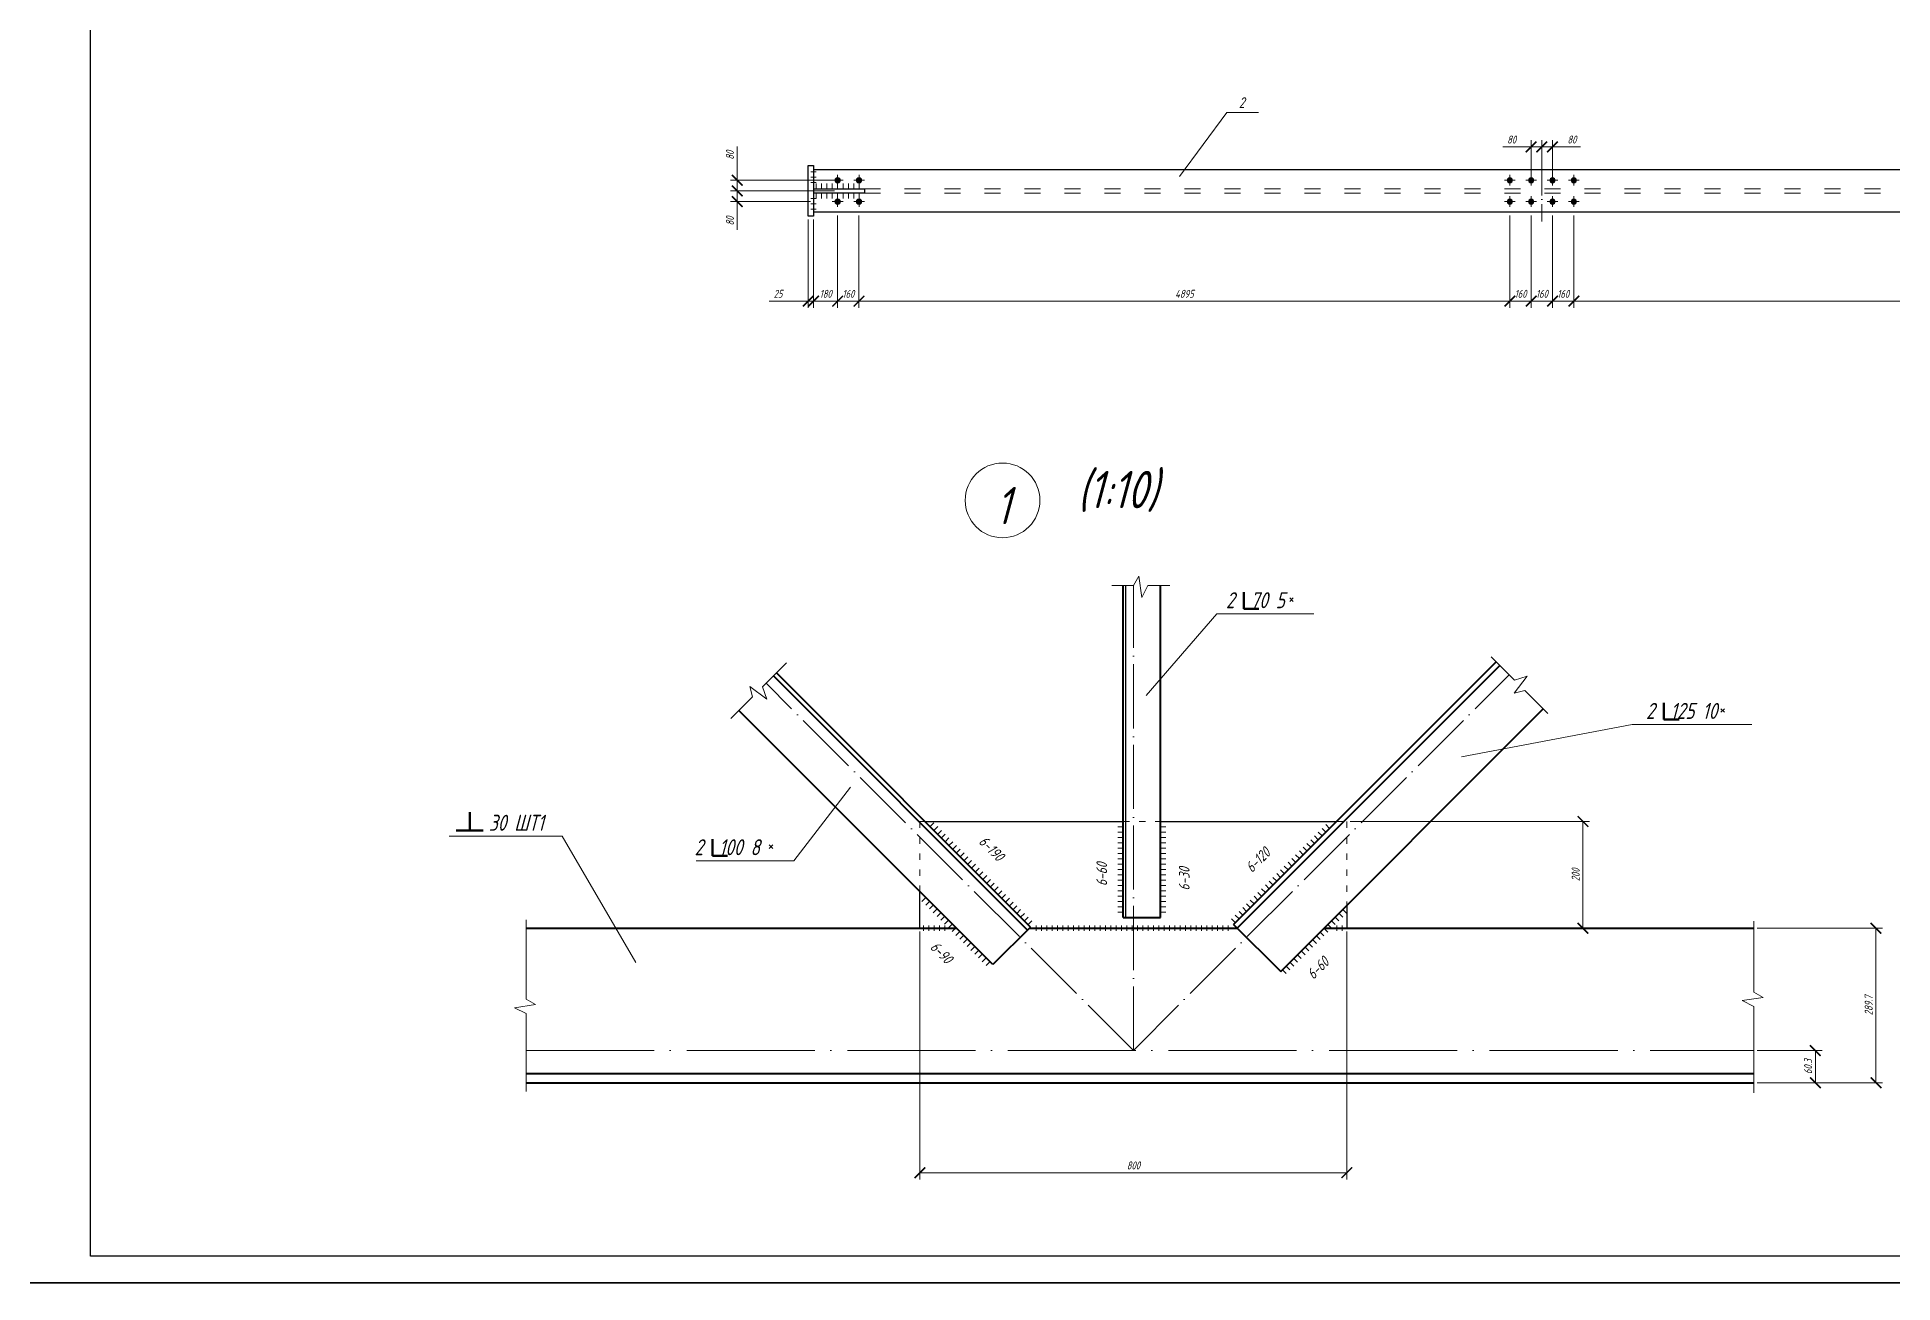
# Model space of a CAD drawing. Header units: millimetres. Extents: x 1665 to 4316, y 443 to 1647.
# Drawn here: x 2516 to 2863.9, y 1053 to 1286.5 of the extents above; entities that cross this region are included whole.
import ezdxf

# ---------------------------------------------------------------- set-up
doc = ezdxf.new("R2010")
doc.units = ezdxf.units.MM
doc.linetypes.add('ACAD_ISO03W100', pattern=[30, 12, -18])
doc.linetypes.add('ACAD_ISO04W100', pattern=[30, 24, -3, 0, -3])
doc.layers.get('0').update_dxf_attribs({"lineweight": 18})
doc.styles.get("Standard").update_dxf_attribs({"font": 'romans.shx', "width": 0.75, "oblique": 15, "height": 1.5})
doc.dimstyles.new('ISO-25', dxfattribs={"dimtxt": 1.5, "dimasz": 2, "dimexe": 1.25, "dimexo": 0.625, "dimtad": 1, "dimtxsty": 'Standard', "dimblk": 'ARCHTICK', "dimcen": 2.5, "dimadec": 0, "dimazin": 0, "dimtfac": 1, "dimtmove": 0, "dimatfit": 3, "dimldrblk": 'NONE', "dimfxl": 1, "dimlwd": 18, "dimlwe": 18, "dimarcsym": 0})

# ---------------------------------------------------------------- blocks, each defined once
blk = doc.blocks.new('_ArchTick')
at = {"color": 0, "linetype": 'ByBlock', "const_width": 0.15}
blk.add_lwpolyline([(-0.5, -0.5), (0.5, 0.5)], dxfattribs=at)
blk = doc.blocks.new('*D136')
at = {"color": 0, "lineweight": 18, "transparency": 16777216}
for p, q in [((2661.58, 1252.26), (2661.58, 1235.73)), ((2666.08, 1247.66), (2666.08, 1235.73)), ((2661.58, 1236.98), (2666.08, 1236.98))]:
    blk.add_line(p, q, dxfattribs=at)
at = {"layer": 'Defpoints', "color": 0, "transparency": 16777216}
for p in [(2661.58, 1252.88), (2666.08, 1248.28), (2666.08, 1236.98)]:
    blk.add_point(p, dxfattribs=at)
at = {"color": 0, "lineweight": 18, "transparency": 16777216, "xscale": 2, "yscale": 2, "zscale": 2, "rotation": 180}
blk.add_blockref('_ArchTick', (2661.58, 1236.98), dxfattribs=at)
at = {"color": 0, "lineweight": 18, "transparency": 16777216, "xscale": 2, "yscale": 2, "zscale": 2}
blk.add_blockref('_ArchTick', (2666.08, 1236.98), dxfattribs=at)
at = {"color": 0, "transparency": 16777216, "insert": (2663.83, 1238.35), "char_height": 1.5, "attachment_point": 5}
blk.add_mtext('180', dxfattribs=at)
blk = doc.blocks.new('_None')
blk = doc.blocks.new('*D137')
at = {"color": 0, "lineweight": 18, "transparency": 16777216}
for p, q in [((2660.58, 1252.26), (2660.58, 1235.73)), ((2661.58, 1246.91), (2661.58, 1235.73)), ((2660.58, 1236.98), (2653.21, 1236.98)), ((2661.58, 1236.98), (2660.58, 1236.98)), ((2661.58, 1236.98), (2663.58, 1236.98))]:
    blk.add_line(p, q, dxfattribs=at)
at = {"layer": 'Defpoints', "color": 0, "transparency": 16777216}
for p in [(2660.58, 1252.88), (2661.58, 1247.53), (2660.58, 1236.98)]:
    blk.add_point(p, dxfattribs=at)
at = {"color": 0, "lineweight": 18, "transparency": 16777216, "xscale": 2, "yscale": 2, "zscale": 2}
blk.add_blockref('_ArchTick', (2660.58, 1236.98), dxfattribs=at)
at = {"color": 0, "lineweight": 18, "transparency": 16777216, "xscale": 2, "yscale": 2, "zscale": 2, "rotation": 180}
blk.add_blockref('_ArchTick', (2661.58, 1236.98), dxfattribs=at)
at = {"color": 0, "transparency": 16777216, "insert": (2654.9, 1238.35), "char_height": 1.5, "attachment_point": 5}
blk.add_mtext('25', dxfattribs=at)
blk = doc.blocks.new('*D138')
at = {"color": 0, "lineweight": 18, "transparency": 16777216}
for p, q in [((2666.08, 1253.01), (2666.08, 1235.73)), ((2670.08, 1253.01), (2670.08, 1235.73)), ((2666.08, 1236.98), (2670.08, 1236.98))]:
    blk.add_line(p, q, dxfattribs=at)
at = {"layer": 'Defpoints', "color": 0, "transparency": 16777216}
for p in [(2666.08, 1253.63), (2670.08, 1253.63), (2670.08, 1236.98)]:
    blk.add_point(p, dxfattribs=at)
at = {"color": 0, "lineweight": 18, "transparency": 16777216, "xscale": 2, "yscale": 2, "zscale": 2, "rotation": 180}
blk.add_blockref('_ArchTick', (2666.08, 1236.98), dxfattribs=at)
at = {"color": 0, "lineweight": 18, "transparency": 16777216, "xscale": 2, "yscale": 2, "zscale": 2}
blk.add_blockref('_ArchTick', (2670.08, 1236.98), dxfattribs=at)
at = {"color": 0, "transparency": 16777216, "insert": (2668.08, 1238.35), "char_height": 1.5, "attachment_point": 5}
blk.add_mtext('160', dxfattribs=at)
blk = doc.blocks.new('*D139')
at = {"color": 0, "lineweight": 18, "transparency": 16777216}
for p, q in [((2670.08, 1247.66), (2670.08, 1235.73)), ((2792.08, 1247.66), (2792.08, 1235.73)), ((2670.08, 1236.98), (2792.08, 1236.98))]:
    blk.add_line(p, q, dxfattribs=at)
at = {"layer": 'Defpoints', "color": 0, "transparency": 16777216}
for p in [(2670.08, 1248.28), (2792.08, 1248.28), (2792.08, 1236.98)]:
    blk.add_point(p, dxfattribs=at)
at = {"color": 0, "lineweight": 18, "transparency": 16777216, "xscale": 2, "yscale": 2, "zscale": 2, "rotation": 180}
blk.add_blockref('_ArchTick', (2670.08, 1236.98), dxfattribs=at)
at = {"color": 0, "lineweight": 18, "transparency": 16777216, "xscale": 2, "yscale": 2, "zscale": 2}
blk.add_blockref('_ArchTick', (2792.08, 1236.98), dxfattribs=at)
at = {"color": 0, "transparency": 16777216, "insert": (2731.08, 1238.35), "char_height": 1.5, "attachment_point": 5}
blk.add_mtext('4895', dxfattribs=at)
blk = doc.blocks.new('*D140')
at = {"color": 0, "lineweight": 18, "transparency": 16777216}
for p, q in [((2792.08, 1253.01), (2792.08, 1235.73)), ((2796.08, 1253.01), (2796.08, 1235.73)), ((2792.08, 1236.98), (2796.08, 1236.98))]:
    blk.add_line(p, q, dxfattribs=at)
at = {"layer": 'Defpoints', "color": 0, "transparency": 16777216}
for p in [(2792.08, 1253.63), (2796.08, 1253.63), (2796.08, 1236.98)]:
    blk.add_point(p, dxfattribs=at)
at = {"color": 0, "lineweight": 18, "transparency": 16777216, "xscale": 2, "yscale": 2, "zscale": 2, "rotation": 180}
blk.add_blockref('_ArchTick', (2792.08, 1236.98), dxfattribs=at)
at = {"color": 0, "lineweight": 18, "transparency": 16777216, "xscale": 2, "yscale": 2, "zscale": 2}
blk.add_blockref('_ArchTick', (2796.08, 1236.98), dxfattribs=at)
at = {"color": 0, "transparency": 16777216, "insert": (2794.08, 1238.35), "char_height": 1.5, "attachment_point": 5}
blk.add_mtext('160', dxfattribs=at)
blk = doc.blocks.new('*D141')
at = {"color": 0, "lineweight": 18, "transparency": 16777216}
for p, q in [((2796.08, 1253.01), (2796.08, 1235.73)), ((2800.08, 1253.01), (2800.08, 1235.73)), ((2796.08, 1236.98), (2800.08, 1236.98))]:
    blk.add_line(p, q, dxfattribs=at)
at = {"layer": 'Defpoints', "color": 0, "transparency": 16777216}
for p in [(2796.08, 1253.63), (2800.08, 1253.63), (2800.08, 1236.98)]:
    blk.add_point(p, dxfattribs=at)
at = {"color": 0, "lineweight": 18, "transparency": 16777216, "xscale": 2, "yscale": 2, "zscale": 2, "rotation": 180}
blk.add_blockref('_ArchTick', (2796.08, 1236.98), dxfattribs=at)
at = {"color": 0, "lineweight": 18, "transparency": 16777216, "xscale": 2, "yscale": 2, "zscale": 2}
blk.add_blockref('_ArchTick', (2800.08, 1236.98), dxfattribs=at)
at = {"color": 0, "transparency": 16777216, "insert": (2798.08, 1238.35), "char_height": 1.5, "attachment_point": 5}
blk.add_mtext('160', dxfattribs=at)
blk = doc.blocks.new('*D142')
at = {"color": 0, "lineweight": 18, "transparency": 16777216}
for p, q in [((2800.08, 1253.01), (2800.08, 1235.73)), ((2804.08, 1253.01), (2804.08, 1235.73)), ((2800.08, 1236.98), (2804.08, 1236.98))]:
    blk.add_line(p, q, dxfattribs=at)
at = {"layer": 'Defpoints', "color": 0, "transparency": 16777216}
for p in [(2800.08, 1253.63), (2804.08, 1253.63), (2804.08, 1236.98)]:
    blk.add_point(p, dxfattribs=at)
at = {"color": 0, "lineweight": 18, "transparency": 16777216, "xscale": 2, "yscale": 2, "zscale": 2, "rotation": 180}
blk.add_blockref('_ArchTick', (2800.08, 1236.98), dxfattribs=at)
at = {"color": 0, "lineweight": 18, "transparency": 16777216, "xscale": 2, "yscale": 2, "zscale": 2}
blk.add_blockref('_ArchTick', (2804.08, 1236.98), dxfattribs=at)
at = {"color": 0, "transparency": 16777216, "insert": (2802.08, 1238.35), "char_height": 1.5, "attachment_point": 5}
blk.add_mtext('160', dxfattribs=at)
blk = doc.blocks.new('*D143')
at = {"color": 0, "lineweight": 18, "transparency": 16777216}
for p, q in [((2804.08, 1247.66), (2804.08, 1235.73)), ((2942.08, 1247.66), (2942.08, 1235.73)), ((2804.08, 1236.98), (2942.08, 1236.98))]:
    blk.add_line(p, q, dxfattribs=at)
at = {"layer": 'Defpoints', "color": 0, "transparency": 16777216}
for p in [(2804.08, 1248.28), (2942.08, 1248.28), (2942.08, 1236.98)]:
    blk.add_point(p, dxfattribs=at)
at = {"color": 0, "lineweight": 18, "transparency": 16777216, "xscale": 2, "yscale": 2, "zscale": 2, "rotation": 180}
blk.add_blockref('_ArchTick', (2804.08, 1236.98), dxfattribs=at)
at = {"color": 0, "lineweight": 18, "transparency": 16777216, "xscale": 2, "yscale": 2, "zscale": 2}
blk.add_blockref('_ArchTick', (2942.08, 1236.98), dxfattribs=at)
at = {"color": 0, "transparency": 16777216, "insert": (2873.08, 1238.35), "char_height": 1.5, "attachment_point": 5}
blk.add_mtext('5520', dxfattribs=at)
blk = doc.blocks.new('*D155')
at = {"color": 0, "lineweight": 18, "transparency": 16777216}
for p, q in [((2647.25, 1259.63), (2647.25, 1265.97)), ((2665.46, 1259.63), (2646, 1259.63)), ((2647.25, 1257.63), (2647.25, 1259.63)), ((2665.46, 1257.63), (2646, 1257.63))]:
    blk.add_line(p, q, dxfattribs=at)
at = {"layer": 'Defpoints', "color": 0, "transparency": 16777216}
for p in [(2666.08, 1259.63), (2647.25, 1257.63), (2666.08, 1257.63)]:
    blk.add_point(p, dxfattribs=at)
at = {"color": 0, "lineweight": 18, "transparency": 16777216, "xscale": 2, "yscale": 2, "zscale": 2}
for p, rotation in [((2647.25, 1259.63), 90), ((2647.25, 1257.63), 270)]:
    blk.add_blockref('_ArchTick', p, dxfattribs=dict(at, rotation=rotation))
at = {"color": 0, "transparency": 16777216, "insert": (2645.88, 1264.34), "char_height": 1.5, "attachment_point": 5, "rotation": 90}
blk.add_mtext('80', dxfattribs=at)
blk = doc.blocks.new('*D156')
at = {"color": 0, "lineweight": 18, "transparency": 16777216}
for p, q in [((2660.96, 1257.63), (2646, 1257.63)), ((2647.25, 1257.63), (2647.25, 1255.63)), ((2660.96, 1255.63), (2646, 1255.63)), ((2647.25, 1255.63), (2647.25, 1250.37))]:
    blk.add_line(p, q, dxfattribs=at)
at = {"layer": 'Defpoints', "color": 0, "transparency": 16777216}
for p in [(2661.58, 1257.63), (2647.25, 1255.63), (2661.58, 1255.63)]:
    blk.add_point(p, dxfattribs=at)
at = {"color": 0, "lineweight": 18, "transparency": 16777216, "xscale": 2, "yscale": 2, "zscale": 2}
for p, rotation in [((2647.25, 1257.63), 90), ((2647.25, 1255.63), 270)]:
    blk.add_blockref('_ArchTick', p, dxfattribs=dict(at, rotation=rotation))
at = {"color": 0, "transparency": 16777216, "insert": (2645.88, 1252), "char_height": 1.5, "attachment_point": 5, "rotation": 90}
blk.add_mtext('80', dxfattribs=at)
blk = doc.blocks.new('*D159')
at = {"color": 0, "lineweight": 18, "transparency": 16777216}
for p, q in [((2796.08, 1260.26), (2796.08, 1267.14)), ((2798.08, 1260.26), (2798.08, 1267.14)), ((2796.08, 1265.89), (2790.79, 1265.89)), ((2798.08, 1265.89), (2796.08, 1265.89))]:
    blk.add_line(p, q, dxfattribs=at)
at = {"layer": 'Defpoints', "color": 0, "transparency": 16777216}
for p in [(2798.08, 1265.89), (2796.08, 1259.63), (2798.08, 1259.63)]:
    blk.add_point(p, dxfattribs=at)
at = {"color": 0, "lineweight": 18, "transparency": 16777216, "xscale": 2, "yscale": 2, "zscale": 2, "rotation": 180}
blk.add_blockref('_ArchTick', (2796.08, 1265.89), dxfattribs=at)
at = {"color": 0, "lineweight": 18, "transparency": 16777216, "xscale": 2, "yscale": 2, "zscale": 2}
blk.add_blockref('_ArchTick', (2798.08, 1265.89), dxfattribs=at)
at = {"color": 0, "transparency": 16777216, "insert": (2792.42, 1267.27), "char_height": 1.5, "attachment_point": 5}
blk.add_mtext('80', dxfattribs=at)
blk = doc.blocks.new('*D160')
at = {"color": 0, "lineweight": 18, "transparency": 16777216}
for p, q in [((2798.08, 1260.28), (2798.08, 1267.14)), ((2800.08, 1260.28), (2800.08, 1267.14)), ((2798.08, 1265.89), (2800.08, 1265.89)), ((2800.08, 1265.89), (2805.35, 1265.89))]:
    blk.add_line(p, q, dxfattribs=at)
at = {"layer": 'Defpoints', "color": 0, "transparency": 16777216}
for p in [(2800.08, 1265.89), (2798.08, 1259.65), (2800.08, 1259.65)]:
    blk.add_point(p, dxfattribs=at)
at = {"color": 0, "lineweight": 18, "transparency": 16777216, "xscale": 2, "yscale": 2, "zscale": 2, "rotation": 180}
blk.add_blockref('_ArchTick', (2798.08, 1265.89), dxfattribs=at)
at = {"color": 0, "lineweight": 18, "transparency": 16777216, "xscale": 2, "yscale": 2, "zscale": 2}
blk.add_blockref('_ArchTick', (2800.08, 1265.89), dxfattribs=at)
at = {"color": 0, "transparency": 16777216, "insert": (2803.71, 1267.27), "char_height": 1.5, "attachment_point": 5}
blk.add_mtext('80', dxfattribs=at)
blk = doc.blocks.new('*D202')
at = {"color": 0, "lineweight": 18, "transparency": 16777216}
for p, q in [((2838.44, 1096.5), (2850.6, 1096.5)), ((2849.35, 1096.5), (2849.35, 1090.47)), ((2838.44, 1090.47), (2850.6, 1090.47))]:
    blk.add_line(p, q, dxfattribs=at)
at = {"layer": 'Defpoints', "color": 0, "transparency": 16777216}
for p in [(2837.81, 1096.5), (2837.81, 1090.47), (2849.35, 1090.47)]:
    blk.add_point(p, dxfattribs=at)
at = {"color": 0, "lineweight": 18, "transparency": 16777216, "xscale": 2, "yscale": 2, "zscale": 2}
for p, rotation in [((2849.35, 1096.5), 90), ((2849.35, 1090.47), 270)]:
    blk.add_blockref('_ArchTick', p, dxfattribs=dict(at, rotation=rotation))
at = {"color": 0, "transparency": 16777216, "insert": (2847.98, 1093.49), "char_height": 1.5, "attachment_point": 5, "rotation": 90}
blk.add_mtext('60.3', dxfattribs=at)
blk = doc.blocks.new('*D203')
at = {"color": 0, "lineweight": 18, "transparency": 16777216}
for p, q in [((2838.44, 1119.44), (2861.96, 1119.44)), ((2860.71, 1119.44), (2860.71, 1090.47)), ((2838.44, 1090.47), (2861.96, 1090.47))]:
    blk.add_line(p, q, dxfattribs=at)
at = {"layer": 'Defpoints', "color": 0, "transparency": 16777216}
for p in [(2837.81, 1119.44), (2837.81, 1090.47), (2860.71, 1090.47)]:
    blk.add_point(p, dxfattribs=at)
at = {"color": 0, "lineweight": 18, "transparency": 16777216, "xscale": 2, "yscale": 2, "zscale": 2}
for p, rotation in [((2860.71, 1119.44), 90), ((2860.71, 1090.47), 270)]:
    blk.add_blockref('_ArchTick', p, dxfattribs=dict(at, rotation=rotation))
at = {"color": 0, "transparency": 16777216, "insert": (2859.34, 1104.96), "char_height": 1.5, "attachment_point": 5, "rotation": 90}
blk.add_mtext('289.7', dxfattribs=at)
blk = doc.blocks.new('*D206')
at = {"color": 0, "lineweight": 18, "transparency": 16777216}
for p, q in [((2681.51, 1118.82), (2681.51, 1072.35)), ((2761.51, 1118.82), (2761.51, 1072.35)), ((2681.51, 1073.6), (2761.51, 1073.6))]:
    blk.add_line(p, q, dxfattribs=at)
at = {"layer": 'Defpoints', "color": 0, "transparency": 16777216}
for p in [(2681.51, 1119.44), (2761.51, 1119.44), (2761.51, 1073.6)]:
    blk.add_point(p, dxfattribs=at)
at = {"color": 0, "lineweight": 18, "transparency": 16777216, "xscale": 2, "yscale": 2, "zscale": 2, "rotation": 180}
blk.add_blockref('_ArchTick', (2681.51, 1073.6), dxfattribs=at)
at = {"color": 0, "lineweight": 18, "transparency": 16777216, "xscale": 2, "yscale": 2, "zscale": 2}
blk.add_blockref('_ArchTick', (2761.51, 1073.6), dxfattribs=at)
at = {"color": 0, "transparency": 16777216, "insert": (2721.51, 1074.97), "char_height": 1.5, "attachment_point": 5}
blk.add_mtext('800', dxfattribs=at)
blk = doc.blocks.new('*D207')
at = {"color": 0, "lineweight": 18, "transparency": 16777216}
for p, q in [((2762.13, 1139.44), (2807.04, 1139.44)), ((2805.79, 1139.44), (2805.79, 1119.44)), ((2762.13, 1119.44), (2807.04, 1119.44))]:
    blk.add_line(p, q, dxfattribs=at)
at = {"layer": 'Defpoints', "color": 0, "transparency": 16777216}
for p in [(2761.51, 1139.44), (2761.51, 1119.44), (2805.79, 1119.44)]:
    blk.add_point(p, dxfattribs=at)
at = {"color": 0, "lineweight": 18, "transparency": 16777216, "xscale": 2, "yscale": 2, "zscale": 2}
for p, rotation in [((2805.79, 1139.44), 90), ((2805.79, 1119.44), 270)]:
    blk.add_blockref('_ArchTick', p, dxfattribs=dict(at, rotation=rotation))
at = {"color": 0, "transparency": 16777216, "insert": (2804.42, 1129.44), "char_height": 1.5, "attachment_point": 5, "rotation": 90}
blk.add_mtext('200', dxfattribs=at)

msp = doc.modelspace()

# ---------------------------------------------------------------- hatches: boundary and pattern name
h = msp.add_hatch(color=256)
h.dxf.hatch_style = 1
h.paths.add_polyline_path([(2666.081, 1260.133), (2666.081, 1259.633), (2666.581, 1259.633, 0.4142136)])
h.paths.add_polyline_path([(2666.581, 1259.633), (2666.081, 1259.633), (2666.081, 1259.133, 0.4142136)])
h.paths.add_polyline_path([(2666.081, 1260.133, 0.4142136), (2665.581, 1259.633, 0.4142136), (2666.081, 1259.133), (2666.081, 1259.633)])
h = msp.add_hatch(color=256)
h.dxf.hatch_style = 1
h.paths.add_polyline_path([(2670.081, 1260.133), (2670.081, 1259.633), (2670.581, 1259.633, 0.4142136)])
h.paths.add_polyline_path([(2670.581, 1259.633), (2670.081, 1259.633), (2670.081, 1259.133, 0.4142136)])
h.paths.add_polyline_path([(2670.081, 1260.133, 0.4142136), (2669.581, 1259.633, 0.4142136), (2670.081, 1259.133), (2670.081, 1259.633)])
h = msp.add_hatch(color=256)
h.dxf.hatch_style = 1
h.paths.add_polyline_path([(2792.081, 1260.133), (2792.081, 1259.633), (2792.581, 1259.633, 0.4142136)])
h.paths.add_polyline_path([(2792.581, 1259.633), (2792.081, 1259.633), (2792.081, 1259.133, 0.4142136)])
h.paths.add_polyline_path([(2792.081, 1260.133, 0.4142136), (2791.581, 1259.633, 0.4142136), (2792.081, 1259.133), (2792.081, 1259.633)])
h = msp.add_hatch(color=256)
h.dxf.hatch_style = 1
h.paths.add_polyline_path([(2796.081, 1260.133), (2796.081, 1259.633), (2796.581, 1259.633, 0.4142136)])
h.paths.add_polyline_path([(2796.581, 1259.633), (2796.081, 1259.633), (2796.081, 1259.133, 0.4142136)])
h.paths.add_polyline_path([(2796.081, 1260.133, 0.4142136), (2795.581, 1259.633, 0.4142136), (2796.081, 1259.133), (2796.081, 1259.633)])
h = msp.add_hatch(color=256)
h.dxf.hatch_style = 1
h.paths.add_polyline_path([(2800.081, 1260.133), (2800.081, 1259.633), (2800.581, 1259.633, 0.4142136)])
h.paths.add_polyline_path([(2800.581, 1259.633), (2800.081, 1259.633), (2800.081, 1259.133, 0.4142136)])
h.paths.add_polyline_path([(2800.081, 1260.133, 0.4142136), (2799.581, 1259.633, 0.4142136), (2800.081, 1259.133), (2800.081, 1259.633)])
h = msp.add_hatch(color=256)
h.dxf.hatch_style = 1
h.paths.add_polyline_path([(2804.081, 1260.133), (2804.081, 1259.633), (2804.581, 1259.633, 0.4142136)])
h.paths.add_polyline_path([(2804.581, 1259.633), (2804.081, 1259.633), (2804.081, 1259.133, 0.4142136)])
h.paths.add_polyline_path([(2804.081, 1260.133, 0.4142136), (2803.581, 1259.633, 0.4142136), (2804.081, 1259.133), (2804.081, 1259.633)])
h = msp.add_hatch(color=256)
h.dxf.hatch_style = 1
h.paths.add_polyline_path([(2666.081, 1256.133), (2666.081, 1255.633), (2666.581, 1255.633, 0.4142136)])
h.paths.add_polyline_path([(2666.581, 1255.633), (2666.081, 1255.633), (2666.081, 1255.133, 0.4142136)])
h.paths.add_polyline_path([(2666.081, 1256.133, 0.4142136), (2665.581, 1255.633, 0.4142136), (2666.081, 1255.133), (2666.081, 1255.633)])
h = msp.add_hatch(color=256)
h.dxf.hatch_style = 1
h.paths.add_polyline_path([(2670.081, 1256.133), (2670.081, 1255.633), (2670.581, 1255.633, 0.4142136)])
h.paths.add_polyline_path([(2670.581, 1255.633), (2670.081, 1255.633), (2670.081, 1255.133, 0.4142136)])
h.paths.add_polyline_path([(2670.081, 1256.133, 0.4142136), (2669.581, 1255.633, 0.4142136), (2670.081, 1255.133), (2670.081, 1255.633)])
h = msp.add_hatch(color=256)
h.dxf.hatch_style = 1
h.paths.add_polyline_path([(2792.081, 1256.133), (2792.081, 1255.633), (2792.581, 1255.633, 0.4142136)])
h.paths.add_polyline_path([(2792.581, 1255.633), (2792.081, 1255.633), (2792.081, 1255.133, 0.4142136)])
h.paths.add_polyline_path([(2792.081, 1256.133, 0.4142136), (2791.581, 1255.633, 0.4142136), (2792.081, 1255.133), (2792.081, 1255.633)])
h = msp.add_hatch(color=256)
h.dxf.hatch_style = 1
h.paths.add_polyline_path([(2796.081, 1256.133), (2796.081, 1255.633), (2796.581, 1255.633, 0.4142136)])
h.paths.add_polyline_path([(2796.581, 1255.633), (2796.081, 1255.633), (2796.081, 1255.133, 0.4142136)])
h.paths.add_polyline_path([(2796.081, 1256.133, 0.4142136), (2795.581, 1255.633, 0.4142136), (2796.081, 1255.133), (2796.081, 1255.633)])
h = msp.add_hatch(color=256)
h.dxf.hatch_style = 1
h.paths.add_polyline_path([(2800.081, 1256.133), (2800.081, 1255.633), (2800.581, 1255.633, 0.4142136)])
h.paths.add_polyline_path([(2800.581, 1255.633), (2800.081, 1255.633), (2800.081, 1255.133, 0.4142136)])
h.paths.add_polyline_path([(2800.081, 1256.133, 0.4142136), (2799.581, 1255.633, 0.4142136), (2800.081, 1255.133), (2800.081, 1255.633)])
h = msp.add_hatch(color=256)
h.dxf.hatch_style = 1
h.paths.add_polyline_path([(2804.081, 1256.133), (2804.081, 1255.633), (2804.581, 1255.633, 0.4142136)])
h.paths.add_polyline_path([(2804.581, 1255.633), (2804.081, 1255.633), (2804.081, 1255.133, 0.4142136)])
h.paths.add_polyline_path([(2804.081, 1256.133, 0.4142136), (2803.581, 1255.633, 0.4142136), (2804.081, 1255.133), (2804.081, 1255.633)])

# ---------------------------------------------------------------- linework, layer by layer
at = {"lineweight": 30}
for p, q in [((2526.02, 1057.955), (2526.02, 1641.955)), ((2660.581, 1252.883), (2660.581, 1262.383)), ((2660.581, 1262.383), (2661.581, 1262.383)), ((2661.581, 1262.383), (2661.581, 1252.883)), ((2661.581, 1261.633), (3097.081, 1261.633)), ((2661.581, 1258.033), (2671.081, 1258.033)), ((2671.081, 1257.233), (2661.581, 1257.233)), ((2671.081, 1258.033), (2671.081, 1257.233)), ((2661.581, 1252.883), (2660.581, 1252.883)), ((3097.081, 1253.633), (2661.581, 1253.633)), ((2720.11, 1121.444), (2720.11, 1183.662)), ((2682.459, 1139.444), (2719.61, 1139.444)), ((2726.61, 1139.444), (2759.571, 1139.444)), ((2681.51, 1119.444), (2681.51, 1126.251)), ((2761.51, 1123.705), (2761.51, 1119.444)), ((3342.02, 1057.955), (2526.02, 1057.955))]:
    msp.add_line(p, q, dxfattribs=at)
for p, q in [((2730.16, 1260.347), (2739.015, 1272.324)), ((2739.015, 1272.324), (2744.97, 1272.324)), ((2661.081, 1261.236), (2662.081, 1261.236)), ((2661.081, 1260.236), (2662.081, 1260.236)), ((2665.081, 1259.633), (2667.081, 1259.633)), ((2666.081, 1258.633), (2666.081, 1260.633)), ((2669.081, 1259.633), (2671.081, 1259.633)), ((2670.081, 1258.633), (2670.081, 1260.633)), ((2791.081, 1259.633), (2793.081, 1259.633)), ((2792.081, 1258.633), (2792.081, 1260.633)), ((2795.081, 1259.633), (2797.081, 1259.633)), ((2796.081, 1258.633), (2796.081, 1260.633)), ((2799.081, 1259.633), (2801.081, 1259.633)), ((2800.081, 1258.633), (2800.081, 1260.633)), ((2803.081, 1259.633), (2805.081, 1259.633)), ((2804.081, 1258.633), (2804.081, 1260.633)), ((2661.081, 1259.236), (2662.081, 1259.236)), ((2661.081, 1256.236), (2662.081, 1256.236)), ((2662.081, 1258.033), (2662.081, 1259.033)), ((2662.081, 1256.233), (2662.081, 1257.233)), ((2663.081, 1258.033), (2663.081, 1259.033)), ((2663.081, 1256.233), (2663.081, 1257.233)), ((2664.081, 1258.033), (2664.081, 1259.033)), ((2664.081, 1256.233), (2664.081, 1257.233)), ((2665.081, 1258.033), (2665.081, 1259.033)), ((2665.081, 1256.233), (2665.081, 1257.233)), ((2666.081, 1258.033), (2666.081, 1259.033)), ((2666.081, 1256.233), (2666.081, 1257.233)), ((2666.081, 1254.633), (2666.081, 1256.633)), ((2667.081, 1258.033), (2667.081, 1259.033)), ((2667.081, 1256.233), (2667.081, 1257.233)), ((2668.081, 1258.033), (2668.081, 1259.033)), ((2668.081, 1256.233), (2668.081, 1257.233)), ((2669.081, 1258.033), (2669.081, 1259.033)), ((2669.081, 1256.233), (2669.081, 1257.233)), ((2670.081, 1258.033), (2670.081, 1259.033)), ((2670.081, 1256.233), (2670.081, 1257.233)), ((2670.081, 1254.633), (2670.081, 1256.633)), ((2792.081, 1254.633), (2792.081, 1256.633)), ((2796.081, 1254.633), (2796.081, 1256.633)), ((2800.081, 1254.633), (2800.081, 1256.633)), ((2804.081, 1254.633), (2804.081, 1256.633)), ((2661.081, 1255.236), (2662.081, 1255.236)), ((2661.081, 1254.236), (2662.081, 1254.236)), ((2665.081, 1255.633), (2667.081, 1255.633)), ((2669.081, 1255.633), (2671.081, 1255.633)), ((2791.081, 1255.633), (2793.081, 1255.633)), ((2795.081, 1255.633), (2797.081, 1255.633)), ((2799.081, 1255.633), (2801.081, 1255.633)), ((2803.081, 1255.633), (2805.081, 1255.633)), ((2717.481, 1183.662), (2721.51, 1183.662)), ((2721.51, 1183.662), (2722.545, 1185.424)), ((2722.545, 1185.424), (2723.121, 1181.452)), ((2723.121, 1181.452), (2724.219, 1183.662)), ((2724.219, 1183.662), (2728.353, 1183.662)), ((2750.811, 1181.341), (2751.49, 1180.663)), ((2751.49, 1181.341), (2750.811, 1180.663)), ((2723.909, 1163.057), (2737.177, 1178.388)), ((2737.177, 1178.388), (2755.338, 1178.388)), ((2652.016, 1164.712), (2656.492, 1169.188)), ((2792.974, 1165.924), (2788.578, 1170.321)), ((2792.912, 1163.495), (2795.314, 1166.711)), ((2795.314, 1166.711), (2792.974, 1165.924)), ((2646.055, 1158.751), (2650.1, 1162.796)), ((2650.1, 1162.796), (2649.587, 1164.774)), ((2649.587, 1164.774), (2652.802, 1162.372)), ((2652.802, 1162.372), (2652.016, 1164.712)), ((2794.89, 1164.009), (2792.912, 1163.495)), ((2799.222, 1159.676), (2794.89, 1164.009)), ((2831.614, 1160.588), (2832.293, 1159.91)), ((2832.293, 1160.588), (2831.614, 1159.91)), ((2783.026, 1151.591), (2815.022, 1157.635)), ((2815.022, 1157.635), (2837.411, 1157.635)), ((2668.469, 1145.845), (2657.864, 1132.084)), ((2683.411, 1138.487), (2684.118, 1139.194)), ((2684.119, 1137.78), (2684.826, 1138.487)), ((2684.826, 1137.073), (2685.533, 1137.78)), ((2719.608, 1138.444), (2718.608, 1138.444)), ((2727.61, 1138.444), (2726.61, 1138.444)), ((2757.576, 1137.449), (2756.869, 1138.156)), ((2758.284, 1138.156), (2757.576, 1138.863)), ((2614.432, 1136.673), (2593.268, 1136.673)), ((2628.23, 1112.99), (2614.432, 1136.673)), ((2653.264, 1135.037), (2653.943, 1134.359)), ((2653.943, 1135.037), (2653.264, 1134.359)), ((2685.533, 1136.365), (2686.24, 1137.073)), ((2686.24, 1135.659), (2686.947, 1136.366)), ((2686.947, 1134.952), (2687.654, 1135.659)), ((2687.654, 1134.244), (2688.361, 1134.951)), ((2688.361, 1133.537), (2689.068, 1134.244)), ((2719.608, 1137.444), (2718.608, 1137.444)), ((2719.608, 1136.444), (2718.608, 1136.444)), ((2719.608, 1135.444), (2718.608, 1135.444)), ((2719.608, 1134.444), (2718.608, 1134.444)), ((2727.61, 1137.444), (2726.61, 1137.444)), ((2727.61, 1136.444), (2726.61, 1136.444)), ((2727.61, 1135.444), (2726.61, 1135.444)), ((2727.61, 1134.444), (2726.61, 1134.444)), ((2754.041, 1133.913), (2753.334, 1134.62)), ((2754.748, 1134.62), (2754.041, 1135.327)), ((2755.456, 1135.327), (2754.749, 1136.034)), ((2756.163, 1136.033), (2755.456, 1136.741)), ((2756.87, 1136.74), (2756.163, 1137.447)), ((2657.864, 1132.084), (2639.58, 1132.084)), ((2689.069, 1132.83), (2689.776, 1133.537)), ((2689.773, 1132.12), (2690.48, 1132.827)), ((2690.48, 1131.413), (2691.187, 1132.121)), ((2691.187, 1130.707), (2691.895, 1131.414)), ((2691.897, 1130.001), (2692.604, 1130.709)), ((2719.608, 1133.444), (2718.608, 1133.444)), ((2719.608, 1132.444), (2718.608, 1132.444)), ((2719.608, 1131.444), (2718.608, 1131.444)), ((2727.61, 1133.444), (2726.61, 1133.444)), ((2727.61, 1132.444), (2726.61, 1132.444)), ((2727.61, 1131.444), (2726.61, 1131.444)), ((2750.507, 1130.376), (2749.8, 1131.083)), ((2751.214, 1131.083), (2750.507, 1131.79)), ((2751.922, 1131.789), (2751.215, 1132.497)), ((2752.629, 1132.496), (2751.922, 1133.203)), ((2753.334, 1133.206), (2752.626, 1133.913)), ((2692.604, 1129.295), (2693.311, 1130.002)), ((2693.311, 1128.588), (2694.018, 1129.295)), ((2694.015, 1127.878), (2694.723, 1128.585)), ((2694.723, 1127.171), (2695.43, 1127.878)), ((2695.43, 1126.464), (2696.137, 1127.171)), ((2719.608, 1130.444), (2718.608, 1130.444)), ((2719.608, 1129.444), (2718.608, 1129.444)), ((2719.608, 1128.444), (2718.608, 1128.444)), ((2719.608, 1127.444), (2718.608, 1127.444)), ((2727.61, 1130.444), (2726.61, 1130.444)), ((2727.61, 1129.444), (2726.61, 1129.444)), ((2727.61, 1128.444), (2726.61, 1128.444)), ((2727.61, 1127.444), (2726.61, 1127.444)), ((2746.97, 1126.841), (2746.263, 1127.548)), ((2747.678, 1127.548), (2746.971, 1128.255)), ((2748.385, 1128.255), (2747.678, 1128.962)), ((2749.092, 1128.962), (2748.385, 1129.669)), ((2749.8, 1129.669), (2749.093, 1130.376)), ((2681.878, 1124.462), (2682.585, 1125.169)), ((2682.585, 1123.755), (2683.292, 1124.462)), ((2683.292, 1123.048), (2684, 1123.755)), ((2696.139, 1125.759), (2696.846, 1126.466)), ((2696.847, 1125.052), (2697.554, 1125.759)), ((2697.554, 1124.345), (2698.261, 1125.052)), ((2698.26, 1123.638), (2698.968, 1124.345)), ((2698.968, 1122.931), (2699.675, 1123.638)), ((2719.608, 1126.444), (2718.608, 1126.444)), ((2719.608, 1125.444), (2718.608, 1125.444)), ((2719.608, 1124.444), (2718.608, 1124.444)), ((2727.61, 1126.444), (2726.61, 1126.444)), ((2727.61, 1125.444), (2726.61, 1125.444)), ((2727.61, 1124.444), (2726.61, 1124.444)), ((2743.434, 1123.307), (2742.727, 1124.014)), ((2744.141, 1124.014), (2743.434, 1124.721)), ((2744.848, 1124.721), (2744.141, 1125.428)), ((2745.556, 1125.428), (2744.849, 1126.135)), ((2746.263, 1126.134), (2745.556, 1126.842)), ((2607.695, 1120.985), (2607.695, 1106.152)), ((2684.001, 1122.343), (2684.709, 1123.05)), ((2684.709, 1121.636), (2685.416, 1122.343)), ((2685.416, 1120.929), (2686.123, 1121.636)), ((2686.12, 1120.219), (2686.827, 1120.926)), ((2686.828, 1119.512), (2687.535, 1120.219)), ((2699.675, 1122.224), (2700.382, 1122.931)), ((2700.383, 1121.517), (2701.09, 1122.224)), ((2701.09, 1120.81), (2701.797, 1121.517)), ((2701.797, 1120.103), (2702.504, 1120.81)), ((2719.608, 1123.444), (2718.608, 1123.444)), ((2719.608, 1122.444), (2718.608, 1122.444)), ((2727.61, 1123.444), (2726.61, 1123.444)), ((2727.61, 1122.444), (2726.61, 1122.444)), ((2740.604, 1120.479), (2739.897, 1121.186)), ((2741.312, 1121.186), (2740.605, 1121.893)), ((2742.019, 1121.893), (2741.312, 1122.6)), ((2742.726, 1122.6), (2742.019, 1123.307)), ((2758.639, 1119.415), (2757.932, 1120.122)), ((2759.347, 1120.122), (2758.64, 1120.829)), ((2760.054, 1120.829), (2759.347, 1121.536)), ((2760.761, 1121.536), (2760.054, 1122.243)), ((2761.469, 1122.242), (2760.762, 1122.95)), ((2837.814, 1120.773), (2837.814, 1107.475)), ((2682.184, 1119.944), (2682.184, 1118.944)), ((2683.184, 1119.944), (2683.184, 1118.944)), ((2684.184, 1119.944), (2684.184, 1118.944)), ((2685.184, 1119.944), (2685.184, 1118.944)), ((2686.184, 1119.944), (2686.184, 1118.944)), ((2687.535, 1118.805), (2688.242, 1119.512)), ((2688.244, 1118.1), (2688.951, 1118.807)), ((2688.951, 1117.393), (2689.659, 1118.1)), ((2689.659, 1116.686), (2690.366, 1117.393)), ((2690.365, 1115.979), (2691.073, 1116.686)), ((2703.264, 1119.944), (2703.264, 1118.944)), ((2704.264, 1119.944), (2704.264, 1118.944)), ((2705.264, 1119.944), (2705.264, 1118.944)), ((2706.264, 1119.944), (2706.264, 1118.944)), ((2707.264, 1119.944), (2707.264, 1118.944)), ((2708.264, 1119.944), (2708.264, 1118.944)), ((2709.264, 1119.944), (2709.264, 1118.944)), ((2710.264, 1119.944), (2710.264, 1118.944)), ((2711.264, 1119.944), (2711.264, 1118.944)), ((2712.264, 1119.944), (2712.264, 1118.944)), ((2713.264, 1119.944), (2713.264, 1118.944)), ((2714.264, 1119.944), (2714.264, 1118.944)), ((2715.264, 1119.944), (2715.264, 1118.944)), ((2716.264, 1119.944), (2716.264, 1118.944)), ((2717.264, 1119.944), (2717.264, 1118.944)), ((2718.264, 1119.944), (2718.264, 1118.944)), ((2719.264, 1119.944), (2719.264, 1118.944)), ((2720.264, 1119.944), (2720.264, 1118.944)), ((2721.264, 1119.944), (2721.264, 1118.944)), ((2722.264, 1119.944), (2722.264, 1118.944)), ((2723.264, 1119.944), (2723.264, 1118.944)), ((2724.264, 1119.944), (2724.264, 1118.944)), ((2725.264, 1119.944), (2725.264, 1118.944)), ((2726.264, 1119.944), (2726.264, 1118.944)), ((2727.264, 1119.944), (2727.264, 1118.944)), ((2728.264, 1119.944), (2728.264, 1118.944)), ((2729.264, 1119.944), (2729.264, 1118.944)), ((2730.264, 1119.944), (2730.264, 1118.944)), ((2731.264, 1119.944), (2731.264, 1118.944)), ((2732.264, 1119.944), (2732.264, 1118.944)), ((2733.264, 1119.944), (2733.264, 1118.944)), ((2734.264, 1119.944), (2734.264, 1118.944)), ((2735.264, 1119.944), (2735.264, 1118.944)), ((2736.264, 1119.944), (2736.264, 1118.944)), ((2737.264, 1119.944), (2737.264, 1118.944)), ((2738.264, 1119.944), (2738.264, 1118.944)), ((2739.264, 1119.944), (2739.264, 1118.944)), ((2755.81, 1116.588), (2755.103, 1117.295)), ((2756.517, 1117.294), (2755.81, 1118.002)), ((2757.225, 1118.001), (2756.518, 1118.708)), ((2757.932, 1118.708), (2757.225, 1119.415)), ((2759.639, 1119.944), (2759.639, 1118.944)), ((2760.639, 1119.944), (2760.639, 1118.944)), ((2691.073, 1115.272), (2691.78, 1115.979)), ((2691.78, 1114.565), (2692.487, 1115.272)), ((2692.487, 1113.858), (2693.195, 1114.565)), ((2693.195, 1113.151), (2693.902, 1113.858)), ((2693.902, 1112.444), (2694.609, 1113.151)), ((2752.273, 1113.053), (2751.566, 1113.76)), ((2752.981, 1113.76), (2752.274, 1114.467)), ((2753.688, 1114.467), (2752.981, 1115.174)), ((2754.395, 1115.174), (2753.688, 1115.881)), ((2755.103, 1115.881), (2754.395, 1116.588)), ((2750.151, 1110.932), (2749.444, 1111.639)), ((2750.859, 1111.639), (2750.152, 1112.346)), ((2751.566, 1112.346), (2750.859, 1113.053)), ((2839.575, 1106.44), (2835.604, 1105.865)), ((2837.814, 1107.475), (2839.575, 1106.44)), ((2609.457, 1105.117), (2605.485, 1104.542)), ((2605.485, 1104.542), (2607.695, 1103.443)), ((2607.695, 1106.152), (2609.457, 1105.117)), ((2607.695, 1103.443), (2607.695, 1088.824)), ((2835.604, 1105.865), (2837.814, 1104.766)), ((2837.814, 1104.766), (2837.814, 1088.55))]:
    msp.add_line(p, q)
at = {"linetype": 'ACAD_ISO04W100', "ltscale": 0.25}
msp.add_line((2798.081, 1262.753), (2798.081, 1251.926), dxfattribs=at)
at = {"linetype": 'ACAD_ISO03W100', "ltscale": 0.25}
for p, q in [((2671.081, 1258.033), (3087.581, 1258.033)), ((2671.081, 1257.233), (3087.581, 1257.233))]:
    msp.add_line(p, q, dxfattribs=at)
at = {"lineweight": 40}
for p, q in [((2719.61, 1121.444), (2719.61, 1183.662)), ((2726.61, 1121.444), (2726.61, 1183.662)), ((2740.282, 1120.155), (2789.513, 1169.386)), ((2701.687, 1119.085), (2654.038, 1166.734)), ((2702.252, 1119.65), (2654.603, 1167.299)), ((2740.99, 1119.448), (2790.22, 1168.679)), ((2695.141, 1112.62), (2647.532, 1160.228)), ((2749.127, 1111.322), (2798.352, 1160.547)), ((2719.61, 1121.444), (2726.61, 1121.444)), ((2740.282, 1120.155), (2749.127, 1111.322)), ((2607.695, 1119.444), (2688.317, 1119.444)), ((2702.252, 1119.65), (2695.141, 1112.62)), ((2702.044, 1119.444), (2740.994, 1119.444)), ((2757.249, 1119.444), (2837.814, 1119.444)), ((2607.695, 1092.174), (2837.814, 1092.174)), ((2607.695, 1090.474), (2837.814, 1090.474))]:
    msp.add_line(p, q, dxfattribs=at)
at = {"linetype": 'ACAD_ISO04W100', "ltscale": 0.5}
for q in [(2721.51, 1183.662), (2652.659, 1165.355), (2791.952, 1166.946)]:
    msp.add_line((2721.51, 1096.504), q, dxfattribs=at)
at = {"lineweight": 60}
for p, q in [((2742.225, 1182.446), (2742.225, 1179.293)), ((2742.225, 1179.293), (2745.056, 1179.293)), ((2820.97, 1161.693), (2820.97, 1158.54)), ((2820.97, 1158.54), (2823.801, 1158.54)), ((2642.62, 1136.142), (2642.62, 1132.989)), ((2642.62, 1132.989), (2645.451, 1132.989))]:
    msp.add_line(p, q, dxfattribs=at)
at = {"lineweight": 53}
for p, q in [((2597.112, 1141.16), (2597.112, 1137.775)), ((2594.597, 1137.775), (2599.626, 1137.775))]:
    msp.add_line(p, q, dxfattribs=at)
at = {"linetype": 'ACAD_ISO03W100', "ltscale": 0.1}
for p, q in [((2681.51, 1126.251), (2681.51, 1139.444)), ((2681.51, 1139.444), (2682.459, 1139.444)), ((2719.61, 1139.444), (2726.61, 1139.444)), ((2759.571, 1139.444), (2761.51, 1139.444)), ((2761.51, 1139.444), (2761.51, 1123.705))]:
    msp.add_line(p, q, dxfattribs=at)
at = {"linetype": 'ACAD_ISO04W100'}
msp.add_line((2607.695, 1096.504), (2837.814, 1096.504), dxfattribs=at)
at = {"lineweight": -2}
for p, q in [((3347.02, 1052.955), (2506.02, 1052.955)), ((2506.02, 1052.955), (3347.02, 1052.955))]:
    msp.add_line(p, q, dxfattribs=at)
for centre, radius in [((2666.081, 1259.633), 0.5), ((2670.081, 1259.633), 0.5), ((2792.081, 1259.633), 0.5), ((2796.081, 1259.633), 0.5), ((2800.081, 1259.633), 0.5), ((2804.081, 1259.633), 0.5), ((2666.081, 1255.633), 0.5), ((2670.081, 1255.633), 0.5), ((2792.081, 1255.633), 0.5), ((2796.081, 1255.633), 0.5), ((2800.081, 1255.633), 0.5), ((2804.081, 1255.633), 0.5), ((2696.983, 1199.629), 7)]:
    msp.add_circle(centre, radius)

# ---------------------------------------------------------------- texts
for s, width, gutter_width, insert, char_height, attachment_point in [('2', 5.08103, 7.5, (2741.827, 1274.197), 2, 5), (' (1:10)', 57.61317, 12.5, (2707.546, 1205.156), 7, 1), ('1', 11.51881, 12.5, (2695.685, 1202.158), 7, 1), ('2  70 5', 22.94433, 7.5, (2738.864, 1182.42), 3, 1), ('2  125 10', 22.94433, 7.5, (2817.608, 1161.667), 3, 1), ('30 ШТ1', 22.94433, 7.5, (2600.701, 1140.705), 3, 1), ('2  100 8', 22.94433, 7.5, (2639.258, 1136.116), 3, 1)]:
    msp.add_mtext_dynamic_manual_height_columns(s, width=width, gutter_width=gutter_width, heights=[0], dxfattribs=dict(insert=insert, char_height=char_height, attachment_point=attachment_point))
at = {"char_height": 2, "attachment_point": 1}
for s, insert, rotation in [('6-190', (2693.78, 1136.928), 315), ('6-120', (2742.325, 1131.123), 45), ('6-60', (2714.58, 1127.346), 90), ('6-30', (2730.042, 1126.498), 90), ('6-90', (2684.674, 1117.148), 315), ('6-60', (2753.842, 1111.123), 45)]:
    msp.add_mtext_dynamic_manual_height_columns(s, width=10.41741, gutter_width=7.5, heights=[0], dxfattribs=dict(at, insert=insert, rotation=rotation))

# ---------------------------------------------------------------- dimensions: what is measured, and where the dimension line sits
dim = msp.add_linear_dim(base=(2798.081, 1265.891), p1=(2796.081, 1259.633), p2=(2798.081, 1259.633), text='80', dimstyle='ISO-25')
dim.commit()
dim.dimension.update_dxf_attribs({"geometry": '*D159', "text_midpoint": (2792.423, 1265.891), "dimtype": 160})
for base, p1, p2, text, picture, middle in [((2800.081, 1265.891), (2798.081, 1259.652), (2800.081, 1259.652), '80', '*D160', (2803.714, 1267.266)), ((2660.581, 1236.979), (2661.581, 1247.533), (2660.581, 1252.883), '25', '*D137', (2654.898, 1238.354)), ((2666.081, 1236.979), (2661.581, 1252.883), (2666.081, 1248.283), '180', '*D136', (2663.831, 1238.354)), ((2670.081, 1236.979), (2666.081, 1253.633), (2670.081, 1253.633), '160', '*D138', (2668.081, 1238.354)), ((2796.081, 1236.979), (2792.081, 1253.633), (2796.081, 1253.633), '160', '*D140', (2794.081, 1238.354)), ((2800.081, 1236.979), (2796.081, 1253.633), (2800.081, 1253.633), '160', '*D141', (2798.081, 1238.354)), ((2804.081, 1236.979), (2800.081, 1253.633), (2804.081, 1253.633), '160', '*D142', (2802.081, 1238.354)), ((2792.081, 1236.979), (2670.081, 1248.283), (2792.081, 1248.283), '4895', '*D139', (2731.081, 1238.354)), ((2942.081, 1236.979), (2804.081, 1248.283), (2942.081, 1248.283), '5520', '*D143', (2873.081, 1238.354)), ((2761.51, 1073.597), (2681.51, 1119.444), (2761.51, 1119.444), '800', '*D206', (2721.51, 1074.972))]:
    dim = msp.add_linear_dim(base=base, p1=p1, p2=p2, text=text, dimstyle='ISO-25')
    dim.commit()
    dim.dimension.update_dxf_attribs({"geometry": picture, "text_midpoint": middle})
dim = msp.add_linear_dim(base=(2647.25, 1257.633), p1=(2666.081, 1259.633), p2=(2666.081, 1257.633), angle=90, text='80', dimstyle='ISO-25')
dim.commit()
dim.dimension.update_dxf_attribs({"geometry": '*D155', "text_midpoint": (2647.25, 1264.341), "dimtype": 160})
for base, p1, p2, text, picture, middle in [((2647.25, 1255.633), (2661.581, 1257.633), (2661.581, 1255.633), '80', '*D156', (2645.875, 1251.999)), ((2805.791, 1119.444), (2761.51, 1139.444), (2761.51, 1119.444), '200', '*D207', (2804.416, 1129.444)), ((2860.714, 1090.474), (2837.814, 1119.444), (2837.814, 1090.474), '289.7', '*D203', (2859.339, 1104.959)), ((2849.354, 1090.474), (2837.814, 1096.504), (2837.814, 1090.474), '60.3', '*D202', (2847.979, 1093.489))]:
    dim = msp.add_linear_dim(base=base, p1=p1, p2=p2, angle=90, text=text, dimstyle='ISO-25')
    dim.commit()
    dim.dimension.update_dxf_attribs({"geometry": picture, "text_midpoint": middle})

doc.saveas('drawing.dxf')
